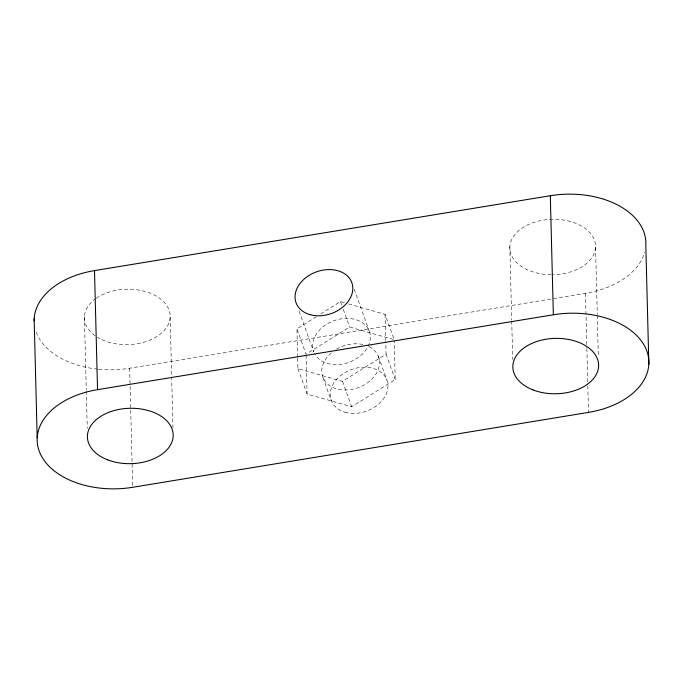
<?xml version="1.0" encoding="UTF-8"?>
<svg xmlns="http://www.w3.org/2000/svg" width="683" height="683" viewBox="0 0 683 683"><rect width="100%" height="100%" fill="white"/><g stroke="black" fill="none" stroke-linecap="round" stroke-linejoin="round"><path stroke-width="0.51" stroke-dasharray="3.42 2.56" d="M297.651 357.132L296.926 328.805L316.161 316.81M320.668 314.001L340.484 301.63L344.531 302.782M348.586 303.944L385.05 314.325L394.193 339.707L349.619 327.012L306.069 354.187L296.926 328.805M297.677 358.182L297.95 368.675L342.516 381.37L386.074 354.195L385.741 341.415M297.95 368.675L307.085 394.057L351.66 406.752L395.209 379.577L394.219 340.757M98.711 369.247A77.99 50.363 -1.5 0 0 129.65 368.231L585.459 293.34A77.99 50.363 -1.5 0 0 644.658 252.172M386.074 354.195L395.209 379.577M354.17 289.225L369.238 331.067M378.373 356.449L386.809 379.876M340.484 301.63L341.884 305.54M343.293 309.442L349.619 327.012M342.516 381.37L351.66 406.752M299.06 311.089L313.762 351.933A29.634 22.129 -19.8 0 1 347.596 318.398A29.634 22.129 -19.8 0 1 363.45 353A29.634 22.129 -19.8 0 1 314.564 353.692M322.905 377.323L331.34 400.75M595.55 247.34L597.258 314.308M597.284 315.367L598.342 356.825M585.459 293.34L586.842 347.553M586.868 348.612L587.713 381.566M587.815 385.818L588.498 412.395M509.834 246.7L511.704 320.054M511.729 321.112L512.702 359.386M385.05 314.325L385.716 340.347M306.095 355.237L307.085 394.057M170.135 317.236L171.621 375.71M171.646 376.768L172.953 427.797M129.65 368.231L130.086 385.238M130.112 386.305L132.664 486.228M84.41 316.605L86.28 389.95M86.314 391.017L87.262 428.224M97.643 369.136A77.99 50.363 -1.5 0 1 36.114 331.904M551.215 274.728A42.892 27.696 -1.5 0 1 515.955 233.27A42.892 27.696 -1.5 0 1 589.89 232.681A42.892 27.696 -1.5 0 1 553.239 274.711M96.243 298.258A42.892 27.696 -1.5 0 1 156.936 296.473A42.892 27.696 -1.5 0 1 158.183 335.669A42.892 27.696 -1.5 0 1 97.481 337.3M95.091 335.712A42.892 27.696 -1.5 0 1 95.398 298.864M369.033 346.648A29.634 22.129 -19.8 0 1 371.953 379.039A29.634 22.129 -19.8 0 1 330.12 385.912A29.634 22.129 -19.8 0 1 331.366 352.838M336.514 349.175A29.634 22.129 -19.8 0 1 364.568 344.924M345.137 412.276A29.634 22.129 -19.8 0 0 387.944 385.571A29.634 22.129 -19.8 0 0 344.138 373.097A29.634 22.129 -19.8 0 0 345.137 412.276"/><path stroke-width="1.02" d="M34.107 320.856A77.99 50.363 -1.5 0 1 94.502 270.605L550.31 195.714A77.99 50.363 -1.5 0 1 645.811 245.103L648.85 364.159M97.541 389.66L553.35 314.769A77.99 50.363 -1.5 0 1 646.886 351.096A77.99 50.363 -1.5 0 1 588.498 412.395L132.69 487.286A77.99 50.363 -1.5 0 1 39.153 450.959A77.99 50.363 -1.5 0 1 97.541 389.66L94.502 270.605M550.31 195.714L553.35 314.769M34.15 318.841L37.189 437.897M107.598 459.821A42.892 27.696 -1.5 0 0 173.166 436.3A42.892 27.696 -1.5 0 0 110.159 411.823A42.892 27.696 -1.5 0 0 107.598 459.821M533.022 389.916A42.892 27.696 -1.5 0 0 598.59 366.395A42.892 27.696 -1.5 0 0 535.574 341.918A42.892 27.696 -1.5 0 0 533.022 389.916M309.988 314.65A29.634 22.129 -19.8 0 0 352.795 287.944A29.634 22.129 -19.8 0 0 308.989 275.471A29.634 22.129 -19.8 0 0 309.988 314.65"/></g></svg>
